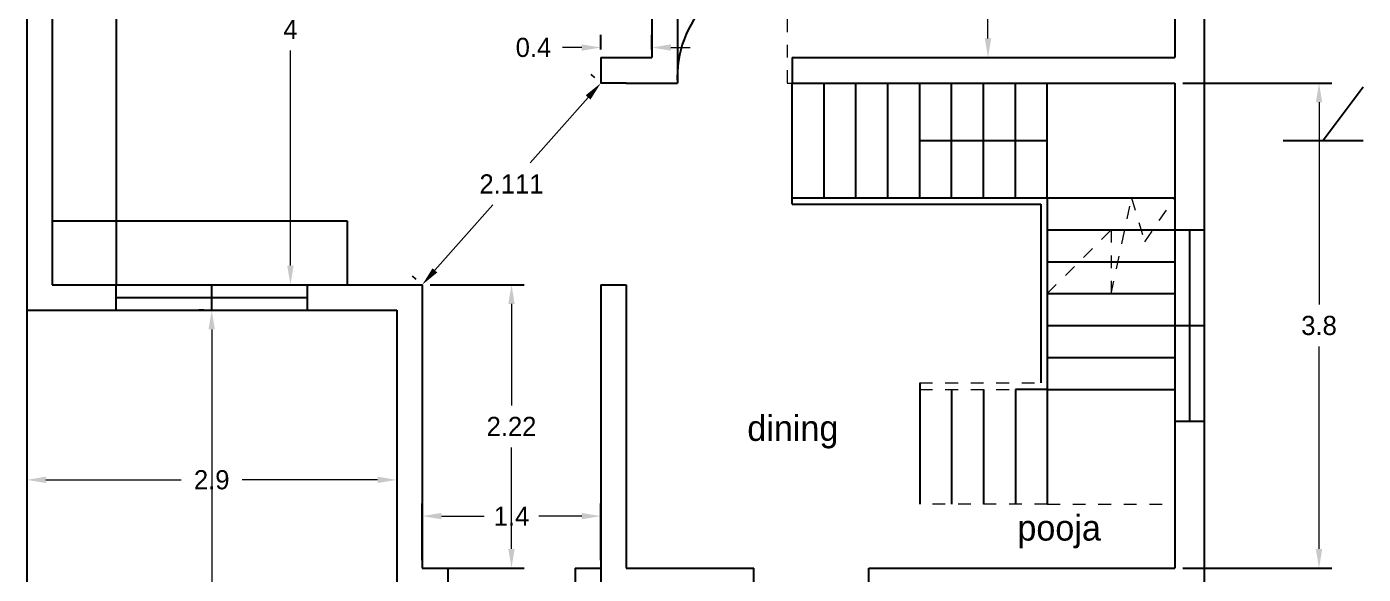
# Model space of a CAD drawing. Header units: inches. Extents: x -100 to 1476, y -184 to 112.
# Drawn here: x 1099.92 to 1110.39, y -177.66 to -173.37 of the extents above; entities that cross this region are included whole.
import ezdxf

# ---------------------------------------------------------------- set-up
doc = ezdxf.new("R2010")
doc.units = ezdxf.units.IN
doc.header["$MEASUREMENT"] = 0
doc.header["$PDMODE"] = 66
doc.linetypes.add('ACAD_ISO02W100', pattern=[15, 12, -3])
doc.dimstyles.get("Standard").update_dxf_attribs({"dimtxt": 0.15, "dimasz": 0.15, "dimexe": 0.1, "dimexo": 0.0625, "dimgap": 0.09, "dimtad": 0, "dimtih": 1, "dimtoh": 1, "dimdec": 4, "dimdsep": 46, "dimtxsty": 'Standard', "dimcen": 0.09, "dimadec": 0, "dimazin": 0, "dimtfac": 1, "dimtdec": 4, "dimtofl": 0, "dimtmove": 0, "dimatfit": 3, "dimfxl": 0, "dimtolj": 1, "dimtzin": 0, "dimlwd": 15, "dimarcsym": 0})

# ---------------------------------------------------------------- blocks, each defined once
blk = doc.blocks.new('*D375')
at = {"color": 0, "lineweight": -2, "transparency": 16777216}
for p, q in [((1107.03, -170.195), (1107.553, -170.195)), ((1107.03, -173.615), (1107.553, -173.615))]:
    blk.add_line(p, q, dxfattribs=at)
at = {"color": 0, "lineweight": 15, "transparency": 16777216}
for p, q in [((1107.453, -170.345), (1107.453, -171.74)), ((1107.453, -173.465), (1107.453, -172.07))]:
    blk.add_line(p, q, dxfattribs=at)
at = {"color": 0, "linetype": 'ByBlock', "lineweight": 18, "ltscale": 3, "transparency": 16777216}
for points in [[(1107.478, -170.345), (1107.428, -170.345), (1107.453, -170.195)], [(1107.428, -173.465), (1107.478, -173.465), (1107.453, -173.615)]]:
    blk.add_solid(points, dxfattribs=at)
at = {"layer": 'Defpoints', "color": 0, "linetype": 'ByBlock', "lineweight": 18, "transparency": 16777216}
for p in [(1106.968, -170.195), (1106.968, -173.615), (1107.453, -173.615)]:
    blk.add_point(p, dxfattribs=at)
at = {"color": 0, "linetype": 'ByBlock', "ltscale": 3, "transparency": 16777216, "insert": (1107.453, -171.905), "char_height": 0.15, "attachment_point": 5}
blk.add_mtext('\\A1;3.42', dxfattribs=at)
blk = doc.blocks.new('*D376')
at = {"color": 0, "lineweight": -2, "transparency": 16777216}
for p, q in [((1101.88, -171.395), (1102.085, -171.395)), ((1101.88, -175.395), (1102.085, -175.395))]:
    blk.add_line(p, q, dxfattribs=at)
at = {"color": 0, "lineweight": 15, "transparency": 16777216}
for p, q in [((1101.985, -171.545), (1101.985, -173.23)), ((1101.985, -175.245), (1101.985, -173.56))]:
    blk.add_line(p, q, dxfattribs=at)
at = {"color": 0, "linetype": 'ByBlock', "lineweight": 18, "ltscale": 3, "transparency": 16777216}
for points in [[(1102.01, -171.545), (1101.96, -171.545), (1101.985, -171.395)], [(1101.96, -175.245), (1102.01, -175.245), (1101.985, -175.395)]]:
    blk.add_solid(points, dxfattribs=at)
at = {"layer": 'Defpoints', "color": 0, "linetype": 'ByBlock', "lineweight": 18, "transparency": 16777216}
for p in [(1101.818, -171.395), (1101.818, -175.395), (1101.985, -175.395)]:
    blk.add_point(p, dxfattribs=at)
at = {"color": 0, "linetype": 'ByBlock', "ltscale": 3, "transparency": 16777216, "insert": (1101.985, -173.395), "char_height": 0.15, "attachment_point": 5}
blk.add_mtext('\\A1;4', dxfattribs=at)
blk = doc.blocks.new('*D377')
at = {"color": 0, "lineweight": -2, "transparency": 16777216}
for p, q in [((1099.918, -175.657), (1099.918, -177.024)), ((1102.818, -175.657), (1102.818, -177.024))]:
    blk.add_line(p, q, dxfattribs=at)
at = {"color": 0, "lineweight": 15, "transparency": 16777216}
for p, q in [((1100.068, -176.924), (1101.128, -176.924)), ((1102.668, -176.924), (1101.608, -176.924))]:
    blk.add_line(p, q, dxfattribs=at)
at = {"color": 0, "linetype": 'ByBlock', "lineweight": 18, "ltscale": 3, "transparency": 16777216}
for points in [[(1100.068, -176.899), (1100.068, -176.949), (1099.918, -176.924)], [(1102.668, -176.949), (1102.668, -176.899), (1102.818, -176.924)]]:
    blk.add_solid(points, dxfattribs=at)
at = {"layer": 'Defpoints', "color": 0, "linetype": 'ByBlock', "lineweight": 18, "transparency": 16777216}
for p in [(1099.918, -175.595), (1102.818, -175.595), (1099.918, -176.924)]:
    blk.add_point(p, dxfattribs=at)
at = {"color": 0, "linetype": 'ByBlock', "ltscale": 3, "transparency": 16777216, "insert": (1101.368, -176.924), "char_height": 0.15, "attachment_point": 5}
blk.add_mtext('\\A1;2.9', dxfattribs=at)
blk = doc.blocks.new('*D378')
at = {"color": 0, "lineweight": -2, "transparency": 16777216}
for p, q in [((1103.018, -177.552), (1103.018, -177.108)), ((1104.418, -177.552), (1104.418, -177.108))]:
    blk.add_line(p, q, dxfattribs=at)
at = {"color": 0, "lineweight": 15, "transparency": 16777216}
for p, q in [((1103.168, -177.208), (1103.503, -177.208)), ((1104.268, -177.208), (1103.933, -177.208))]:
    blk.add_line(p, q, dxfattribs=at)
at = {"color": 0, "linetype": 'ByBlock', "lineweight": 18, "ltscale": 3, "transparency": 16777216}
for points in [[(1103.168, -177.183), (1103.168, -177.233), (1103.018, -177.208)], [(1104.268, -177.233), (1104.268, -177.183), (1104.418, -177.208)]]:
    blk.add_solid(points, dxfattribs=at)
at = {"layer": 'Defpoints', "color": 0, "linetype": 'ByBlock', "lineweight": 18, "transparency": 16777216}
for p in [(1103.018, -177.208), (1103.018, -177.615), (1104.418, -177.615)]:
    blk.add_point(p, dxfattribs=at)
at = {"color": 0, "linetype": 'ByBlock', "ltscale": 3, "transparency": 16777216, "insert": (1103.718, -177.208), "char_height": 0.15, "attachment_point": 5}
blk.add_mtext('\\A1;1.4', dxfattribs=at)
blk = doc.blocks.new('*D390')
at = {"color": 0, "lineweight": -2, "transparency": 16777216}
for p, q in [((1108.98, -173.815), (1110.148, -173.815)), ((1108.98, -177.615), (1110.148, -177.615))]:
    blk.add_line(p, q, dxfattribs=at)
at = {"color": 0, "lineweight": 15, "transparency": 16777216}
for p, q in [((1110.048, -173.965), (1110.048, -175.55)), ((1110.048, -177.465), (1110.048, -175.88))]:
    blk.add_line(p, q, dxfattribs=at)
at = {"color": 0, "linetype": 'ByBlock', "lineweight": 18, "ltscale": 3, "transparency": 16777216}
for points in [[(1110.073, -173.965), (1110.023, -173.965), (1110.048, -173.815)], [(1110.023, -177.465), (1110.073, -177.465), (1110.048, -177.615)]]:
    blk.add_solid(points, dxfattribs=at)
at = {"layer": 'Defpoints', "color": 0, "linetype": 'ByBlock', "lineweight": 18, "transparency": 16777216}
for p in [(1108.918, -173.815), (1108.918, -177.615), (1110.048, -177.615)]:
    blk.add_point(p, dxfattribs=at)
at = {"color": 0, "linetype": 'ByBlock', "ltscale": 3, "transparency": 16777216, "insert": (1110.048, -175.715), "char_height": 0.15, "attachment_point": 5}
blk.add_mtext('\\A1;3.8', dxfattribs=at)
blk = doc.blocks.new('*D372')
at = {"color": 0, "lineweight": -2, "transparency": 16777216}
for p, q in [((1103.08, -175.395), (1103.818, -175.395)), ((1103.08, -177.615), (1103.818, -177.615))]:
    blk.add_line(p, q, dxfattribs=at)
at = {"color": 0, "lineweight": 15, "transparency": 16777216}
for p, q in [((1103.718, -175.545), (1103.718, -176.34)), ((1103.718, -177.465), (1103.718, -176.67))]:
    blk.add_line(p, q, dxfattribs=at)
at = {"color": 0, "linetype": 'ByBlock', "lineweight": 18, "ltscale": 3, "transparency": 16777216}
for points in [[(1103.743, -175.545), (1103.693, -175.545), (1103.718, -175.395)], [(1103.693, -177.465), (1103.743, -177.465), (1103.718, -177.615)]]:
    blk.add_solid(points, dxfattribs=at)
at = {"layer": 'Defpoints', "color": 0, "linetype": 'ByBlock', "lineweight": 18, "transparency": 16777216}
for p in [(1103.018, -175.395), (1103.718, -175.395), (1103.018, -177.615)]:
    blk.add_point(p, dxfattribs=at)
at = {"color": 0, "linetype": 'ByBlock', "ltscale": 3, "transparency": 16777216, "insert": (1103.718, -176.505), "char_height": 0.15, "attachment_point": 5}
blk.add_mtext('\\A1;2.22', dxfattribs=at)
blk = doc.blocks.new('*D392')
at = {"color": 0, "lineweight": -2, "transparency": 16777216}
for p, q in [((1104.371, -173.773), (1104.343, -173.748)), ((1102.971, -175.353), (1102.943, -175.328))]:
    blk.add_line(p, q, dxfattribs=at)
at = {"color": 0, "lineweight": 15, "transparency": 16777216}
for p, q in [((1104.318, -173.927), (1103.864, -174.44)), ((1103.117, -175.282), (1103.572, -174.77))]:
    blk.add_line(p, q, dxfattribs=at)
at = {"color": 0, "linetype": 'ByBlock', "lineweight": 18, "ltscale": 3, "transparency": 16777216}
for points in [[(1104.337, -173.944), (1104.3, -173.91), (1104.418, -173.815)], [(1103.099, -175.266), (1103.136, -175.299), (1103.018, -175.395)]]:
    blk.add_solid(points, dxfattribs=at)
at = {"layer": 'Defpoints', "color": 0, "linetype": 'ByBlock', "lineweight": 18, "transparency": 16777216}
for p in [(1104.418, -173.815), (1104.418, -173.815), (1103.018, -175.395)]:
    blk.add_point(p, dxfattribs=at)
at = {"color": 0, "linetype": 'ByBlock', "ltscale": 3, "transparency": 16777216, "insert": (1103.718, -174.605), "char_height": 0.15, "attachment_point": 5}
blk.add_mtext('\\A1;2.111', dxfattribs=at)
blk = doc.blocks.new('*D393')
at = {"color": 0, "lineweight": -2, "transparency": 16777216}
for p, q in [((1104.418, -173.552), (1104.418, -173.436)), ((1104.818, -173.552), (1104.818, -173.436))]:
    blk.add_line(p, q, dxfattribs=at)
at = {"color": 0, "lineweight": 15, "transparency": 16777216}
for p, q in [((1104.268, -173.536), (1104.118, -173.536)), ((1104.968, -173.536), (1105.118, -173.536))]:
    blk.add_line(p, q, dxfattribs=at)
at = {"color": 0, "linetype": 'ByBlock', "lineweight": 18, "ltscale": 3, "transparency": 16777216}
for points in [[(1104.268, -173.561), (1104.268, -173.511), (1104.418, -173.536)], [(1104.968, -173.511), (1104.968, -173.561), (1104.818, -173.536)]]:
    blk.add_solid(points, dxfattribs=at)
at = {"layer": 'Defpoints', "color": 0, "linetype": 'ByBlock', "lineweight": 18, "transparency": 16777216}
for p in [(1104.418, -173.536), (1104.418, -173.615), (1104.818, -173.615)]:
    blk.add_point(p, dxfattribs=at)
at = {"color": 0, "linetype": 'ByBlock', "ltscale": 3, "transparency": 16777216, "insert": (1103.89, -173.536), "char_height": 0.15, "attachment_point": 5}
blk.add_mtext('\\A1;0.4', dxfattribs=at)
blk = doc.blocks.new('*D403')
at = {"color": 0, "linetype": 'ByBlock', "lineweight": -2, "transparency": 16777216}
for p, q in [((1101.305, -175.595), (1101.268, -175.595)), ((1101.305, -180.215), (1101.268, -180.215))]:
    blk.add_line(p, q, dxfattribs=at)
at = {"color": 0, "linetype": 'ByBlock', "lineweight": 15, "transparency": 16777216}
for p, q in [((1101.368, -175.745), (1101.368, -177.74)), ((1101.368, -180.065), (1101.368, -178.07))]:
    blk.add_line(p, q, dxfattribs=at)
at = {"color": 0, "linetype": 'ByBlock', "lineweight": 18, "ltscale": 3, "transparency": 16777216}
for points in [[(1101.393, -175.745), (1101.343, -175.745), (1101.368, -175.595)], [(1101.343, -180.065), (1101.393, -180.065), (1101.368, -180.215)]]:
    blk.add_solid(points, dxfattribs=at)
at = {"layer": 'Defpoints', "color": 0, "linetype": 'ByBlock', "lineweight": 18, "transparency": 16777216}
for p in [(1101.368, -175.595), (1101.368, -180.215), (1101.368, -180.215)]:
    blk.add_point(p, dxfattribs=at)
at = {"color": 0, "linetype": 'ByBlock', "ltscale": 3, "transparency": 16777216, "insert": (1101.368, -177.905), "char_height": 0.15, "attachment_point": 5}
blk.add_mtext('\\A1;4.62', dxfattribs=at)

msp = doc.modelspace()

# ---------------------------------------------------------------- linework, layer by layer
for p, q in [((1099.91795, -166.17375), (1099.91795, -180.21475)), ((1109.14795, -169.99475), (1109.14795, -182.03475)), ((1105.01795, -170.19475), (1105.01795, -173.61475)), ((1108.91795, -170.19475), (1108.91795, -173.61475)), ((1100.11795, -171.39475), (1100.11795, -175.39475)), ((1100.61795, -171.39475), (1100.61795, -175.39475)), ((1104.81795, -171.39475), (1104.81795, -173.61475)), ((1104.41795, -173.61475), (1104.41795, -173.81475)), ((1104.41795, -173.61475), (1104.81795, -173.61475)), ((1104.41795, -173.61475), (1104.41795, -173.81475)), ((1104.41795, -173.61475), (1104.41795, -173.81475)), ((1105.01795, -173.61475), (1105.01795, -173.81475)), ((1105.91795, -173.61475), (1108.91795, -173.61475)), ((1105.91795, -173.61475), (1105.91795, -173.81475)), ((1104.61795, -173.81475), (1104.41795, -173.81475)), ((1104.61795, -173.81475), (1105.01795, -173.81475)), ((1105.91795, -173.81475), (1108.91795, -173.81475)), ((1105.91795, -174.76475), (1105.91795, -173.81475)), ((1106.16795, -174.71475), (1106.16795, -173.81475)), ((1106.41795, -174.71475), (1106.41795, -173.81475)), ((1106.66795, -174.71475), (1106.66795, -173.81475)), ((1106.91795, -174.71475), (1106.91795, -173.81475)), ((1107.16795, -174.71475), (1107.16795, -173.81475)), ((1107.41795, -174.71475), (1107.41795, -173.81475)), ((1107.41795, -174.71475), (1107.41795, -173.81475)), ((1107.41795, -174.71475), (1107.41795, -173.81475)), ((1107.66795, -174.71475), (1107.66795, -173.81475)), ((1107.91795, -174.71475), (1107.91795, -173.81475)), ((1108.91795, -173.81475), (1108.91795, -177.61475)), ((1106.91795, -174.26475), (1107.91795, -174.26475)), ((1105.91795, -174.71475), (1108.91795, -174.71475)), ((1105.91795, -174.76475), (1107.86795, -174.76475)), ((1100.11795, -174.89475), (1102.42939, -174.89475)), ((1102.42939, -174.89475), (1102.42939, -175.39475)), ((1107.91795, -174.96475), (1108.91795, -174.96475)), ((1108.91795, -174.96475), (1109.14795, -174.96475)), ((1109.03295, -174.96475), (1109.03295, -176.46475)), ((1107.91795, -175.21475), (1108.91795, -175.21475)), ((1100.11795, -175.39475), (1103.01795, -175.39475)), ((1100.61795, -175.59475), (1100.61795, -175.39475)), ((1100.61795, -175.59475), (1100.61795, -175.39475)), ((1101.36795, -175.59475), (1101.36795, -175.39475)), ((1102.11795, -175.59475), (1102.11795, -175.39475)), ((1103.01795, -175.39475), (1103.01795, -177.61475)), ((1104.41795, -175.39475), (1104.41795, -177.61475)), ((1104.41795, -175.39475), (1104.61795, -175.39475)), ((1104.41795, -175.39475), (1104.41795, -177.81475)), ((1104.61795, -175.39475), (1104.61795, -177.61475)), ((1107.91795, -175.46475), (1108.91795, -175.46475)), ((1100.61795, -175.49475), (1102.11795, -175.49475)), ((1099.91795, -175.59475), (1102.81795, -175.59475)), ((1102.81795, -175.59475), (1102.81795, -177.81475)), ((1107.91795, -175.71475), (1108.91795, -175.71475)), ((1108.91795, -175.71475), (1109.14795, -175.71475)), ((1107.91795, -175.96475), (1108.91795, -175.96475)), ((1107.91795, -176.21475), (1108.91795, -176.21475)), ((1108.91795, -176.46475), (1109.14795, -176.46475)), ((1103.01795, -177.61475), (1103.21795, -177.61475)), ((1103.21795, -177.61475), (1103.21795, -177.81475)), ((1104.21795, -177.61475), (1104.41795, -177.61475)), ((1104.21795, -177.61475), (1104.21795, -177.81475)), ((1104.41795, -177.61475), (1104.41795, -177.81475)), ((1104.61795, -177.61475), (1105.61795, -177.61475)), ((1104.61795, -177.61475), (1105.41795, -177.61475)), ((1105.61795, -177.81475), (1105.61795, -177.61475)), ((1106.51795, -177.61475), (1108.91795, -177.61475)), ((1106.51795, -177.81475), (1106.51795, -177.61475))]:
    msp.add_line(p, q)
at = {"color": 0, "linetype": 'ACAD_ISO02W100', "lineweight": 20, "ltscale": 0.0008}
for p, q in [((1105.87992, -172.91475), (1105.87992, -173.81475)), ((1105.87992, -173.81475), (1105.91795, -173.81475)), ((1108.41795, -175.46475), (1108.57779, -174.71475)), ((1108.57779, -174.71475), (1108.68221, -175.0575)), ((1108.68221, -175.0575), (1108.91795, -174.71475)), ((1107.91795, -175.46475), (1108.41795, -174.96475)), ((1108.41795, -174.96475), (1108.41795, -175.46475)), ((1106.91795, -176.16475), (1107.86795, -176.16475)), ((1106.91795, -176.21475), (1107.79295, -176.21475)), ((1107.91795, -177.11475), (1106.91795, -177.11475)), ((1107.91795, -177.11475), (1108.91795, -177.11475))]:
    msp.add_line(p, q, dxfattribs=at)
at = {"color": 0, "linetype": 'ByBlock'}
for p, q in [((1110.39475, -173.8465), (1110.08127, -174.26475)), ((1109.7678, -174.26475), (1110.39475, -174.26475)), ((1107.91795, -174.71475), (1107.91795, -177.11475)), ((1107.86795, -174.76475), (1107.86795, -176.16475)), ((1106.91795, -176.16475), (1106.91795, -177.11475)), ((1107.16795, -176.21475), (1107.16795, -177.11475)), ((1107.41795, -176.21475), (1107.41795, -177.11475)), ((1107.66795, -176.21475), (1107.66795, -177.11475)), ((1107.91795, -176.21475), (1107.66795, -176.21475)), ((1107.91795, -176.21475), (1107.91795, -177.11475))]:
    msp.add_line(p, q, dxfattribs=at)
msp.add_arc((1105.87369, -173.77156), 0.85684, 89.583891, 182.888919)

# ---------------------------------------------------------------- texts
at = {"char_height": 0.2, "width": 3.5819957, "attachment_point": 1}
for s, insert in [('{\\fVani|b0|i0|c0|p34;dining}', (1105.5665, -176.41843)), ('{\\fVani|b0|i0|c0|p34;pooja}', (1107.68349, -177.19977))]:
    msp.add_mtext(s, dxfattribs=dict(at, insert=insert))

# ---------------------------------------------------------------- dimensions: what is measured, and where the dimension line sits
for base, p1, p2, picture, middle in [((1107.45325, -173.61475), (1106.96795, -170.19475), (1106.96795, -173.61475), '*D375', (1107.45325, -171.90475)), ((1101.98533, -175.39475), (1101.81795, -171.39475), (1101.81795, -175.39475), '*D376', (1101.98533, -173.39475)), ((1110.04769, -177.61475), (1108.91795, -173.81475), (1108.91795, -177.61475), '*D390', (1110.04769, -175.71475)), ((1103.71795, -175.39475), (1103.01795, -177.61475), (1103.01795, -175.39475), '*D372', (1103.71795, -176.50475))]:
    dim = msp.add_linear_dim(base=base, p1=p1, p2=p2, angle=90, dimstyle='Standard')
    dim.commit()
    dim.dimension.update_dxf_attribs({"geometry": picture, "text_midpoint": middle})
for base, p1, p2, picture, middle in [((1104.41795, -173.53644), (1104.81795, -173.61475), (1104.41795, -173.61475), '*D393', (1103.89045, -173.53644)), ((1099.91795, -176.92433), (1102.81795, -175.59475), (1099.91795, -175.59475), '*D377', (1101.36795, -176.92433)), ((1103.01795, -177.20801), (1104.41795, -177.61475), (1103.01795, -177.61475), '*D378', (1103.71795, -177.20801))]:
    dim = msp.add_linear_dim(base=base, p1=p1, p2=p2, dimstyle='Standard')
    dim.commit()
    dim.dimension.update_dxf_attribs({"geometry": picture, "text_midpoint": middle})
dim = msp.add_aligned_dim(p1=(1103.01795, -175.39475), p2=(1104.41795, -173.81475), distance=0, dimstyle='Standard')
dim.commit()
dim.dimension.update_dxf_attribs({"geometry": '*D392', "text_midpoint": (1103.71795, -174.60475)})
at = {"color": 0, "linetype": 'ByBlock'}
dim = msp.add_linear_dim(base=(1101.36795, -180.21475), p1=(1101.36795, -175.59475), p2=(1101.36795, -180.21475), angle=90, dimstyle='Standard', dxfattribs=at)
dim.commit()
dim.dimension.update_dxf_attribs({"geometry": '*D403', "text_midpoint": (1101.36795, -177.90475)})

doc.saveas('drawing.dxf')
